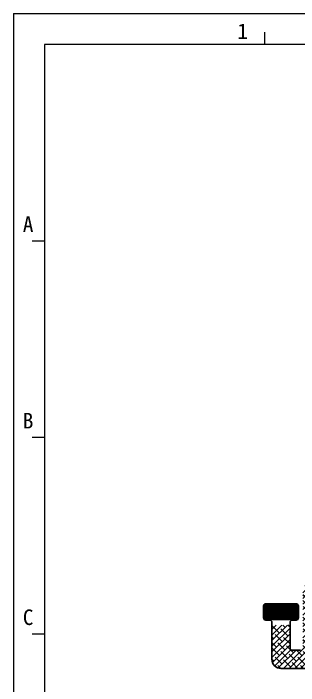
# Model space of a CAD drawing. Header units: inches. Extents: x 1765 to 5217, y -1519 to 441.
# Drawn here: x 3892.9 to 3955.7, y -793.1 to -645.1 of the extents above; entities that cross this region are included whole.
import ezdxf

# ---------------------------------------------------------------- set-up
doc = ezdxf.new("R2010")
doc.units = ezdxf.units.IN
doc.header["$MEASUREMENT"] = 0
doc.layers.add('DIM', color=3, linetype='Continuous', lineweight=15)
doc.layers.add('图框', color=255, linetype='Continuous', lineweight=5)

msp = doc.modelspace()

# ---------------------------------------------------------------- hatches: boundary and pattern name
h = msp.add_hatch()
h.set_pattern_fill('ANSI38', color=251, scale=7, style=0)
h.set_pattern_definition([(45, (2202.3259, -1048.2747), (-0.61871843, 0.61871843), []), (135, (2202.3259, -1048.2747), (-1.8561553, 0.61871843), [2.1875, -1.3125])])
h.paths.add_polyline_path([(3960.622, -775.317, -0.4142136), (3961.622, -774.317), (3965.666, -774.317), (3965.666, -770.317), (3958.622, -770.317, 0.4142136), (3956.622, -772.317), (3956.622, -784.866, -0.4142136), (3956.122, -785.366), (3954.292, -785.366, -0.4142136), (3953.792, -784.866), (3953.792, -779.853), (3949.792, -779.853), (3949.792, -787.366, 0.4142136), (3951.792, -789.366), (3957.207, -789.366, 0.1989124), (3957.915, -789.073), (3960.329, -786.659, 0.1989124), (3960.622, -785.952)])
h.paths.add_polyline_path([(3973.186, -770.317), (3965.666, -770.317), (3965.666, -774.317), (3973.186, -774.317)])
h = msp.add_hatch()
h.set_pattern_fill('ANGLE', color=256, style=0)
h.set_pattern_definition([(0, (2002.3259, -1048.27468), (0, 0.275), [0.2, -0.075]), (90, (2002.3259, -1048.27468), (-0.275, 2e-17), [0.2, -0.075])])
h.paths.add_polyline_path([(3948.462, -775.217, 0.4142136), (3948.062, -775.617), (3948.062, -778.217, 0.4142136), (3948.462, -778.617), (3955.122, -778.617, 0.4142136), (3955.522, -778.217), (3955.522, -775.617, 0.4142136), (3955.122, -775.217)])

# ---------------------------------------------------------------- linework, layer by layer
at = {"color": 1}
msp.add_lwpolyline([(3956.122, -785.366), (3954.292, -785.366, -0.4142136), (3953.792, -784.866), (3953.792, -779.217, -0.4142136), (3954.292, -778.717), (3955.122, -778.717, 0.4142136), (3955.622, -778.217), (3955.622, -775.617, 0.4142136), (3955.122, -775.117), (3948.462, -775.117, 0.4142136), (3947.962, -775.617), (3947.962, -778.217, 0.4142136), (3948.462, -778.717), (3949.292, -778.717, -0.4142136), (3949.792, -779.217), (3949.792, -787.366, 0.4142136), (3951.792, -789.366), (3957.207, -789.366, 0.1989124)], format="xyb", dxfattribs=at)
msp.add_lwpolyline([(3948.062, -775.617), (3948.062, -778.217, 0.4142136), (3948.462, -778.617), (3955.122, -778.617, 0.4142136), (3955.522, -778.217), (3955.522, -775.617, 0.4142136), (3955.122, -775.217), (3948.462, -775.217, 0.4142136)], format="xyb", close=True)
at = {"layer": 'DIM'}
for q in [(3892.885, -918.53), (4294.592, -645.137)]:
    msp.add_line((3892.885, -645.137), q, dxfattribs=at)
at = {"layer": '图框'}
for p, q in [((3948.245, -652.006), (3948.245, -649.259)), ((3899.754, -652.006), (3899.754, -911.66)), ((4287.722, -652.006), (3899.754, -652.006)), ((4248.925, -652.006), (3899.754, -652.006)), ((3899.754, -695.282), (3897.006, -695.282)), ((3899.754, -738.557), (3897.006, -738.557)), ((3899.754, -781.833), (3897.006, -781.833))]:
    msp.add_line(p, q, dxfattribs=at)

# ---------------------------------------------------------------- texts
for s, height, p in [('1', 3.434, (3942.187, -650.768)), ('A', 3.435, (3894.944, -693.262)), ('B', 3.435, (3894.944, -736.538)), ('C', 3.435, (3894.944, -779.813))]:
    msp.add_text(s, height=height, dxfattribs=at).set_placement(p)

doc.saveas('drawing.dxf')
